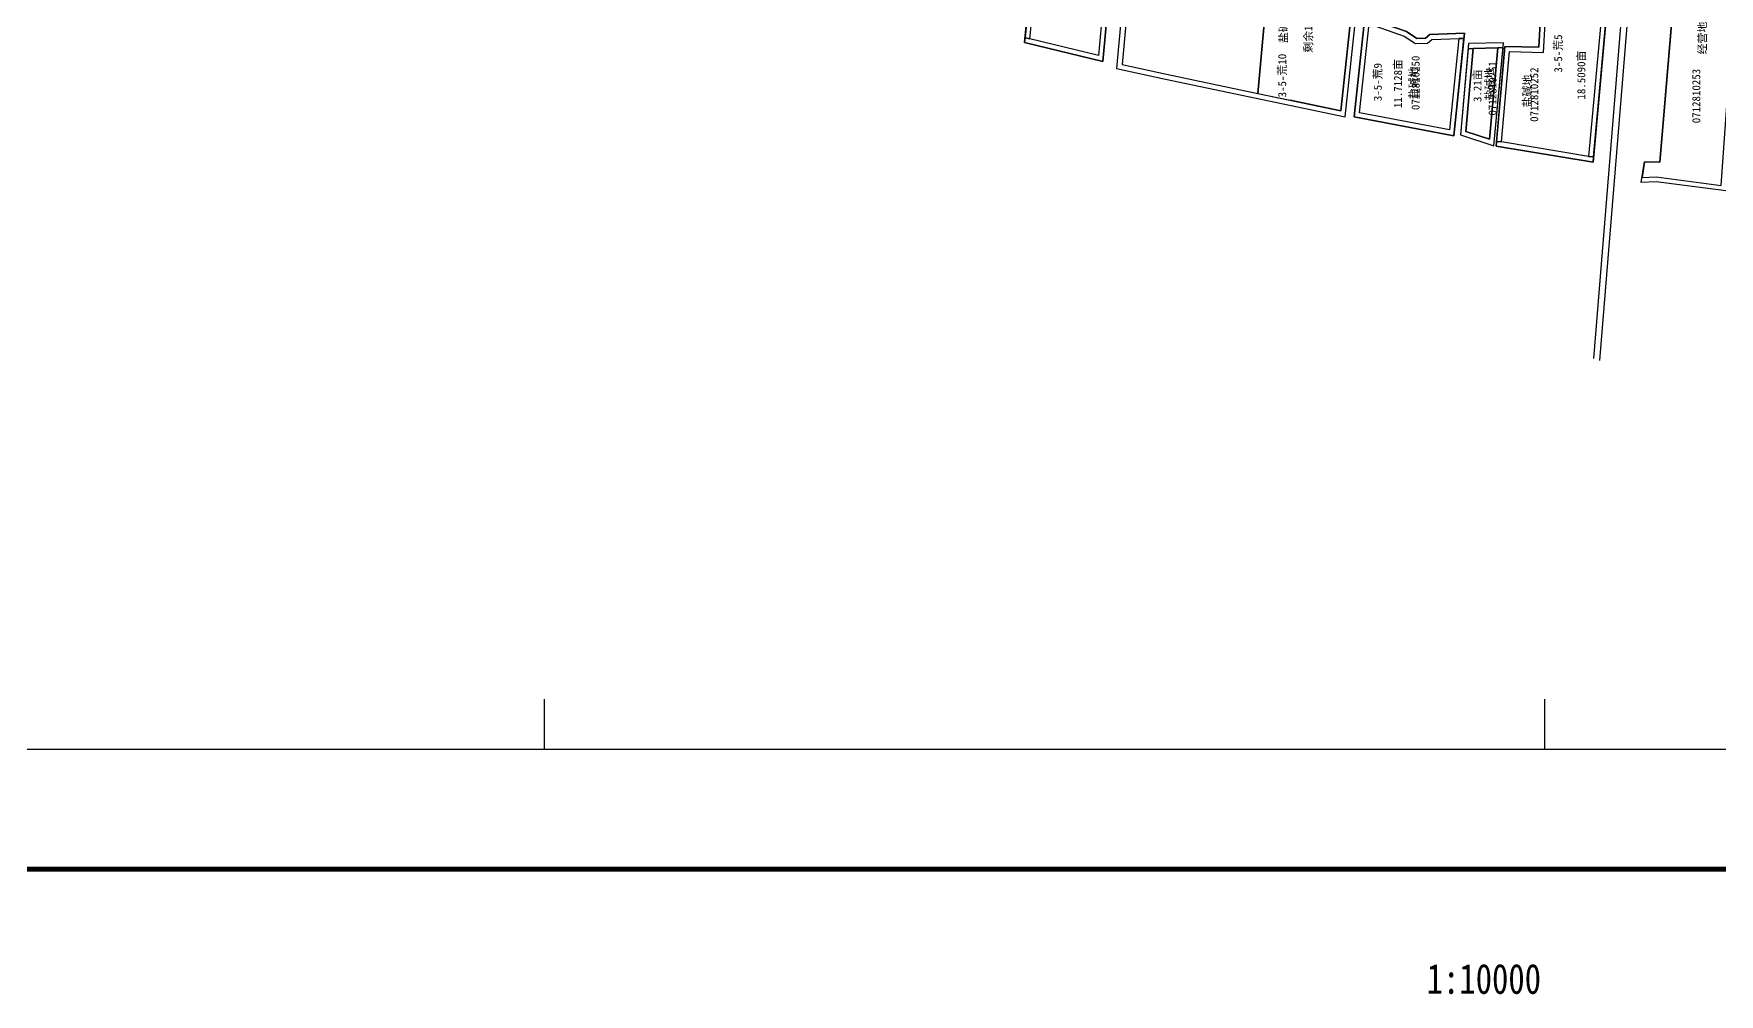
# Model space of a CAD drawing. Extents: x 549993 to 555812, y 4975881 to 4981525.
# Drawn here: x 551489 to 553174, y 4975936 to 4976896 of the extents above; entities that cross this region are included whole.
import ezdxf
from ezdxf.enums import TextEntityAlignment as Align

# ---------------------------------------------------------------- set-up
doc = ezdxf.new("R2010")
doc.units = 0
doc.header["$LTSCALE"] = 10
for name, color, linetype in [('TK', 255, 'CONTINUOUS'), ('地块名称', 255, 'CONTINUOUS'), ('地物扣减', 3, 'CONTINUOUS'), ('地籍号', 1, 'CONTINUOUS'), ('测地框', 255, 'CONTINUOUS'), ('经营地', 1, 'CONTINUOUS'), ('经营地面积', 6, 'CONTINUOUS'), ('身份地', 1, 'CONTINUOUS')]:
    doc.layers.add(name, color=color, linetype=linetype)
doc.styles.add('宋体', font='')
doc.styles.get('宋体').set_extended_font_data('SimSun')

msp = doc.modelspace()

# ---------------------------------------------------------------- linework, layer by layer
at = {"layer": 'TK', "linetype": 'Continuous'}
for p, q in [((552000, 4976181), (552000, 4976231)), ((553000, 4976181), (553000, 4976231))]:
    msp.add_line(p, q, dxfattribs=at)
at = {"layer": 'TK', "linetype": 'Continuous', "const_width": 5, "flags": 128}
msp.add_lwpolyline([(550069, 4976061), (555809, 4976061), (555809, 4981301), (550069, 4981301)], close=True, dxfattribs=at)
at = {"layer": 'TK', "linetype": 'Continuous', "flags": 128}
msp.add_lwpolyline([(550189, 4976181), (555689, 4976181), (555689, 4981181), (550189, 4981181)], close=True, dxfattribs=at)
at = {"layer": '地物扣减', "color": 4, "linetype": 'Continuous'}
for p, q in [((553172.3, 4978006.7, 295.2), (553054.7, 4976569.6, 295.2)), ((553111.4, 4977339.2, 295.4), (553048.5, 4976571.4, 295.4))]:
    msp.add_line(p, q, dxfattribs=at)
at = {"layer": '测地框', "color": 0, "linetype": 'Continuous', "flags": 128}
for points in [[(552813.1, 4976931.8), (552808, 4976947.6), (552800.5, 4976955.5), (552783, 4976967), (552746.3, 4976990.9), (552750.6, 4977030.6), (552716.7, 4977048.2), (552719.6, 4977096.7), (552651.5, 4977108.4), (552594.8, 4977113.1), (552571.9, 4976861.4), (552620.8, 4976850.9), (552800.5, 4976813.1)], [(552996.6, 4976947.7), (553022.8, 4976949.4), (553065, 4976952.6), (553048.2, 4976767.7), (552951.3, 4976783.9), (552960.1, 4976883.6), (552993.8, 4976882.7), (552996.2, 4976924.8)], [(552909, 4976794.1), (552809.2, 4976813), (552820, 4976912.8), (552861.6, 4976898.4), (552872.1, 4976891.6), (552880.7, 4976891.8), (552885, 4976895.5), (552919.6, 4976896.8)], [(552948.9, 4976784.1), (552958.6, 4976887.2), (552923.7, 4976886.5), (552915.5, 4976795)]]:
    msp.add_lwpolyline(points, close=True, dxfattribs=at)
at = {"layer": '测地框', "linetype": 'Continuous', "flags": 128}
for points, elevation in [([(552499.6, 4977086.7), (552576.9, 4977071.7), (552558.2, 4976868.4), (552479.8, 4976887.3)], 293.4), ([(553142, 4977087.8), (553298.6, 4977078.3), (553273.8, 4976727), (553111.2, 4976748), (553096.4, 4976747.4), (553099.5, 4976768), (553114.9, 4976767.7)], 293.5)]:
    msp.add_lwpolyline(points, close=True, dxfattribs=dict(at, elevation=elevation))
at = {"layer": '经营地', "color": 4, "linetype": 'Continuous'}
for p, q in [((552731.1, 4977035.1), (552713, 4976836.6)), ((552808, 4976931.2), (552796.1, 4976819.1)), ((552713, 4976836.6), (552745.3, 4976829.8)), ((552796.1, 4976819.1), (552745.3, 4976829.8))]:
    msp.add_line(p, q, dxfattribs=at)
at = {"layer": '经营地', "color": 4, "linetype": 'Continuous', "flags": 128}
for points in [[(552711.6, 4977045.2), (552714.3, 4977092.5), (552650.9, 4977103.4), (552599.4, 4977107.7), (552577.3, 4976865.4), (552621.8, 4976855.8), (552713, 4976836.6), (552731.1, 4977035.1)], [(552504, 4977080.8), (552571.5, 4977067.6), (552553.8, 4976874.6), (552485.2, 4976891.1), (552480.3, 4976892.1), (552479.8, 4976887.3), (552558.2, 4976868.4), (552576.9, 4977071.7), (552499.6, 4977086.7), (552480.3, 4976892.1), (552485.2, 4976891.1)], [(553200, 4977079.2), (553141.6, 4977082.8), (553114.9, 4976767.7), (553099.5, 4976768), (553097.2, 4976752.4), (553111.4, 4976753), (553176.4, 4976744.6)], [(552713, 4976836.6), (552796.1, 4976819.1), (552808, 4976931.2), (552803.6, 4976945), (552797.2, 4976951.6), (552741, 4976988.3), (552745.3, 4977027.8), (552731.1, 4977035.1), (552713, 4976836.6)], [(552964.7, 4976878.4), (552998.5, 4976877.6), (553001.2, 4976924.6), (553001.5, 4976943), (553023.2, 4976944.4), (553059.5, 4976947.2), (553043.7, 4976773.6), (553048.7, 4976773.2), (553065, 4976952.6), (553022.8, 4976949.4), (552996.6, 4976947.7), (552996.2, 4976924.8), (552993.8, 4976882.7), (552960.1, 4976883.6), (552951.7, 4976788.4), (552956.7, 4976788)], [(552919.6, 4976896.8), (552885, 4976895.5), (552880.7, 4976891.8), (552872.1, 4976891.6), (552861.6, 4976898.4), (552820, 4976912.8), (552819.3, 4976906.6), (552824.3, 4976906), (552859.4, 4976893.9), (552870.6, 4976886.6), (552882.6, 4976886.8), (552887, 4976890.6), (552914, 4976891.6), (552919.1, 4976891.5)], [(552824.3, 4976906), (552819.3, 4976906.6), (552809.2, 4976813), (552909, 4976794.1), (552919.1, 4976891.5), (552914, 4976891.6), (552904.6, 4976800), (552814.7, 4976817.1)], [(552958.2, 4976882.6), (552953.1, 4976882.1), (552944.6, 4976790.8), (552920.9, 4976798.5), (552928.3, 4976881.6), (552923.2, 4976881.1), (552915.5, 4976795), (552948.9, 4976784.1)], [(552958.6, 4976887.2), (552923.7, 4976886.5), (552923.2, 4976881.1), (552928.3, 4976881.6), (552953.1, 4976882.1), (552958.2, 4976882.6)], [(552956.7, 4976788), (552951.7, 4976788.4), (552951.3, 4976783.9), (553048.2, 4976767.7), (553048.7, 4976773.2), (553043.7, 4976773.6)]]:
    msp.add_lwpolyline(points, close=True, dxfattribs=at)
at = {"layer": '身份地', "color": 1, "linetype": 'Continuous', "elevation": 293.4, "flags": 128}
msp.add_lwpolyline([(552504, 4977080.8), (552571.5, 4977067.6), (552553.8, 4976874.6), (552485.2, 4976891.1)], close=True, dxfattribs=at)
at = {"layer": '身份地', "color": 1, "linetype": 'Continuous', "flags": 128}
for points in [[(553001.5, 4976943), (553023.2, 4976944.4), (553059.5, 4976947.2), (553043.7, 4976773.6), (552956.7, 4976788), (552964.7, 4976878.4), (552998.5, 4976877.6), (553001.2, 4976924.6)], [(552904.6, 4976800), (552814.7, 4976817.1), (552824.3, 4976906), (552859.4, 4976893.9), (552870.6, 4976886.6), (552882.6, 4976886.8), (552887, 4976890.6), (552914, 4976891.6)], [(552944.6, 4976790.8), (552953.1, 4976882.1), (552928.3, 4976881.6), (552920.9, 4976798.5)]]:
    msp.add_lwpolyline(points, close=True, dxfattribs=at)

# ---------------------------------------------------------------- texts
at = {"layer": 'TK', "linetype": 'Continuous', "style": '宋体', "width": 0.8}
msp.add_text('1:10000', height=30, dxfattribs=at).set_placement((552939, 4975951), align=Align.MIDDLE)
at = {"layer": '地块名称', "linetype": 'Continuous', "style": '宋体'}
for s, p in [('3-5-荒5', (553017.3, 4976857.4, 293.4)), ('3-5-荒10', (552741.4, 4976832.6, 293.4)), ('3-5-荒9', (552836.9, 4976828.8, 293.4))]:
    msp.add_text(s, height=8, rotation=90, dxfattribs=at).set_placement(p)
at = {"layer": '地籍号', "color": 1, "linetype": 'Continuous', "style": '宋体'}
for s, p in [('0712810250', (552870.8, 4976847.1)), ('0712810251', (552947.7, 4976841.6)), ('0712810252', (552989.4, 4976835.3)), ('0712810253', (553151.4, 4976833.9))]:
    msp.add_text(s, height=8, rotation=90, dxfattribs=at).set_placement(p, align=Align.MIDDLE)
at = {"layer": '经营地', "color": 4, "linetype": 'Continuous', "style": '宋体'}
for p in [(552738.3, 4976903.2), (552868.4, 4976847.1), (552944.4, 4976845.7), (552982.1, 4976838.9)]:
    msp.add_text('盐碱地', height=8, rotation=90, dxfattribs=at).set_placement(p, align=Align.MIDDLE)
at = {"layer": '经营地面积', "color": 4, "linetype": 'Continuous', "style": '宋体'}
for s, p in [('剩余19.14亩', (552763.2, 4976907.2)), ('经营地', (553157.2, 4976891.9)), ('18.5090亩', (553036.1, 4976854.9)), ('11.7128亩', (552852.8, 4976846.4)), ('3.21亩', (552932.3, 4976844.3))]:
    msp.add_text(s, height=8, rotation=90, dxfattribs=at).set_placement(p, align=Align.MIDDLE)

doc.saveas('drawing.dxf')
